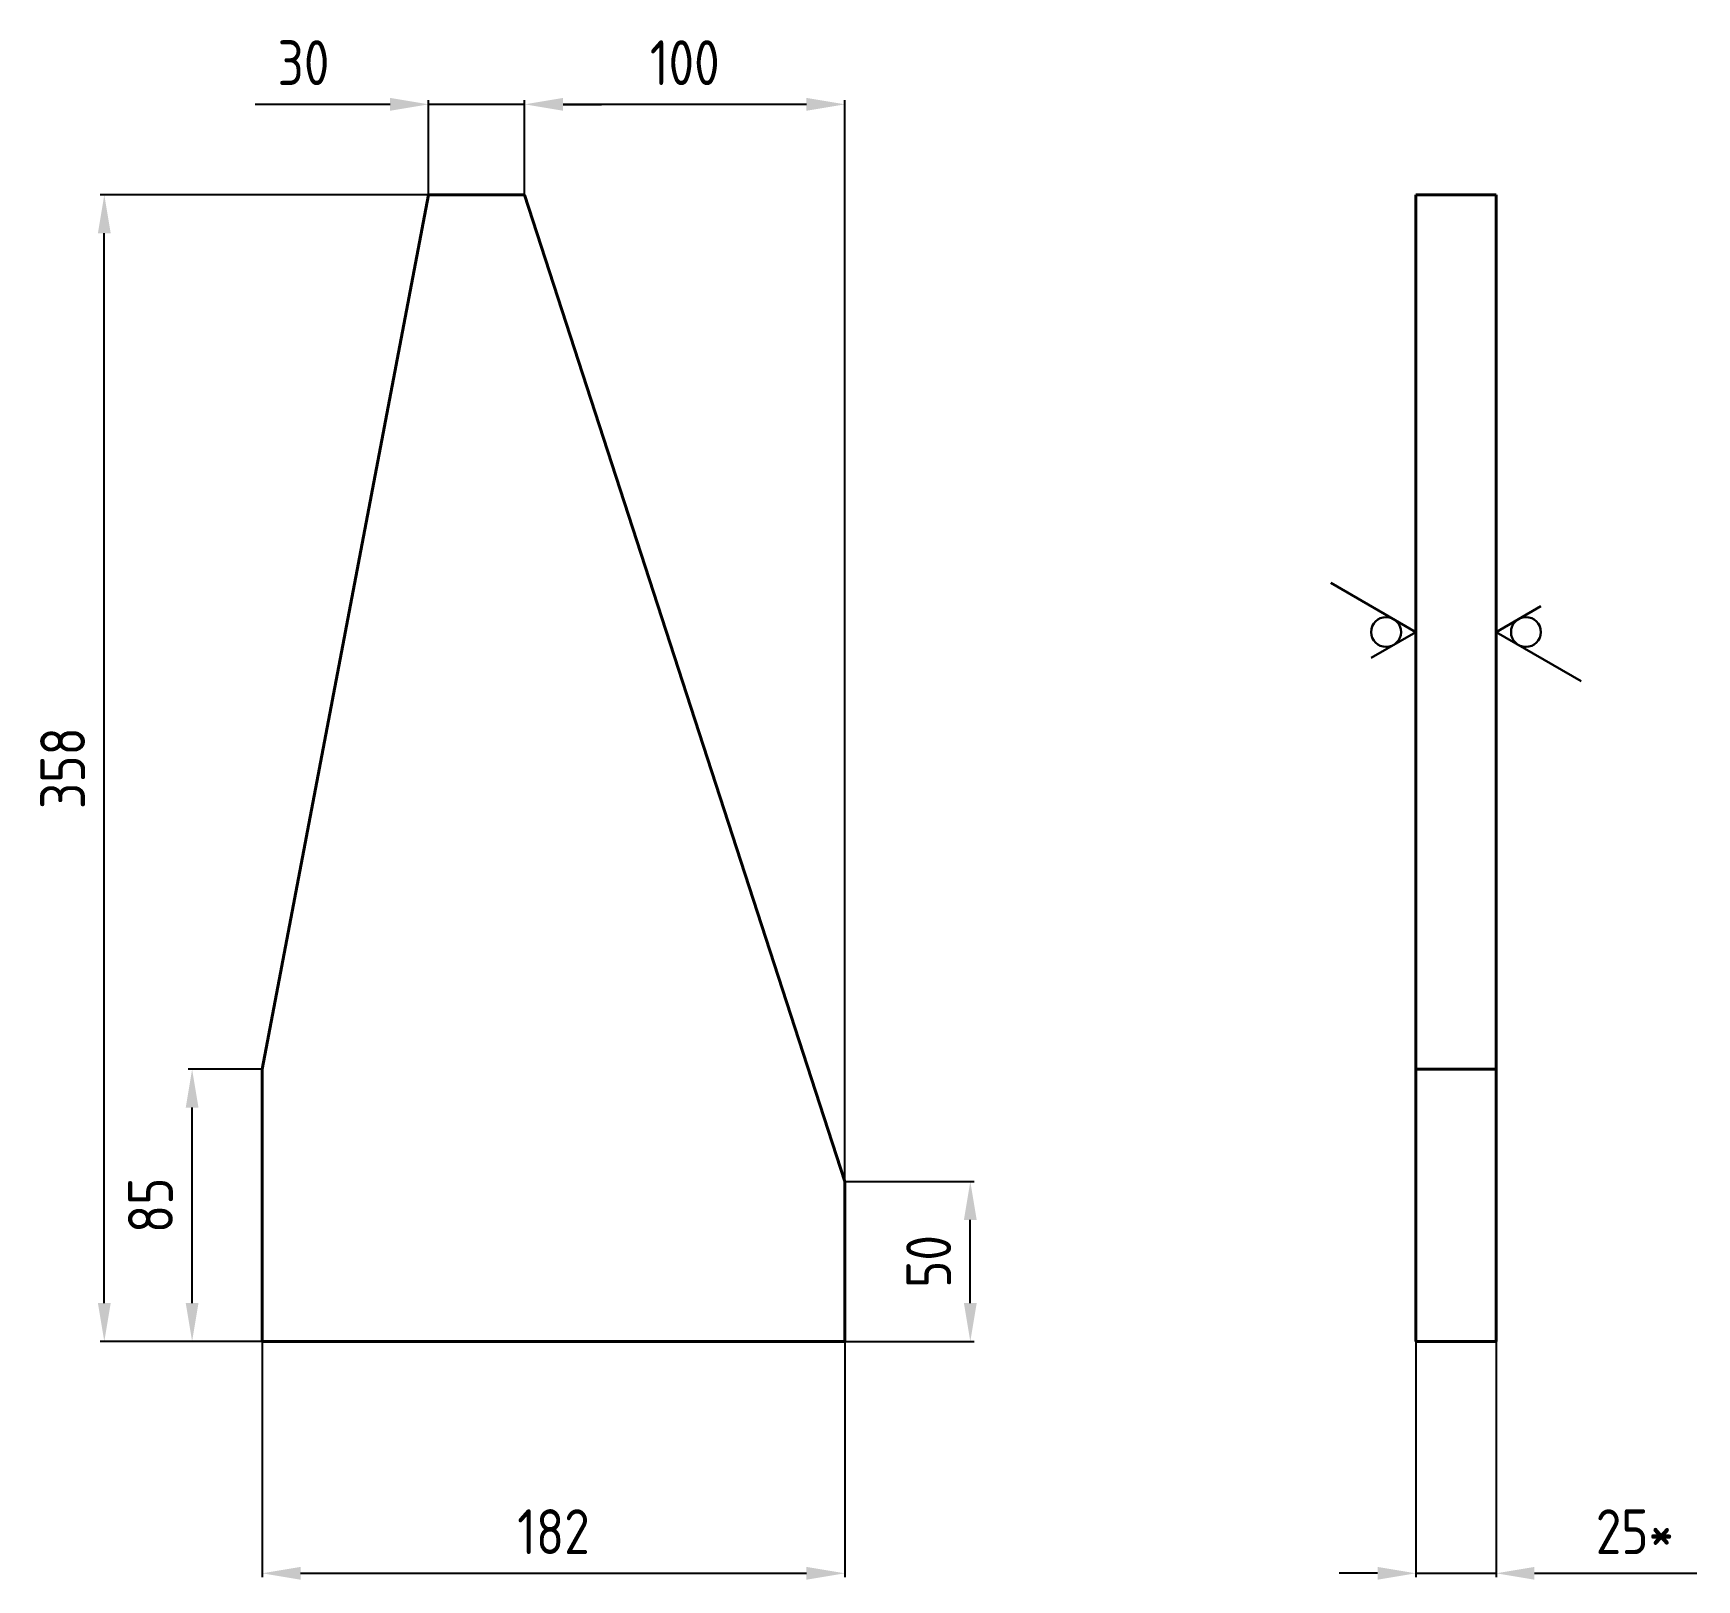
# Model space of a CAD drawing. Header units: millimetres. Extents: x -1099 to 703, y 350 to 928.
# Drawn here: x 184 to 703, y 350 to 833 of the extents above; entities outside this region: 1.
import ezdxf

# ---------------------------------------------------------------- set-up
doc = ezdxf.new("R2010")
doc.units = ezdxf.units.MM
doc.header["$LTSCALE"] = 4
for name, color, linetype, lineweight in [('AM_5', 3, 'Continuous', 25), ('Con', 6, 'Continuous', 40), ('Text', 3, 'Continuous', 13), ('Эскизная геометрия (ГОСТ)', 3, 'Continuous', 18)]:
    doc.layers.add(name, color=color, linetype=linetype, lineweight=lineweight)
doc.styles.add('Style1', font='romans.shx', dxfattribs={"width": 0.8})
doc.dimstyles.new('1_4$0', dxfattribs={"dimscale": 5, "dimtxt": 14, "dimasz": 12, "dimexe": 1.25, "dimexo": 0, "dimgap": 6, "dimtad": 1, "dimdec": 1, "dimtxsty": 'Style1', "dimcen": 2.5, "dimclrt": 3, "dimadec": 0, "dimazin": 0, "dimtfac": 1, "dimtdec": 1, "dimtmove": 0, "dimatfit": 3, "dimldrblk": 'DOT', "dimfxl": 1, "dimarcsym": 0})

# ---------------------------------------------------------------- blocks, each defined once
blk = doc.blocks.new('Обозначение шероховатости_1')
at = {"layer": 'Эскизная геометрия (ГОСТ)', "lineweight": 30}
for p, q in [((0, 0), (1.097, 1.9)), ((-0.577, 1), (0, 0))]:
    blk.add_line(p, q, dxfattribs=at)
blk.add_circle((0, 0.667), 0.333, dxfattribs=at)
blk = doc.blocks.new('Обозначение шероховатости_2')
at = {"layer": 'Эскизная геометрия (ГОСТ)', "lineweight": 30}
for p, q in [((0, 0), (1.097, 1.9)), ((-0.577, 1), (0, 0))]:
    blk.add_line(p, q, dxfattribs=at)
blk.add_circle((0, 0.667), 0.333, dxfattribs=at)
blk = doc.blocks.new('*D34')
at = {"layer": 'AM_5', "color": 0, "lineweight": -2, "transparency": 16777216}
for p, q in [((255.07, 424.32), (255.07, 350.68)), ((437.07, 424.32), (437.07, 350.68)), ((267.07, 351.93), (425.07, 351.93))]:
    blk.add_line(p, q, dxfattribs=at)
at = {"layer": 'AM_5', "color": 0, "transparency": 16777216}
for points in [[(267.07, 353.93), (267.07, 349.93), (255.07, 351.93)], [(425.07, 353.93), (425.07, 349.93), (437.07, 351.93)]]:
    blk.add_solid(points, dxfattribs=at)
at = {"layer": 'Defpoints', "color": 0, "transparency": 16777216}
for p in [(255.07, 424.32), (437.07, 424.32), (437.07, 351.93)]:
    blk.add_point(p, dxfattribs=at)
at = {"layer": 'AM_5', "color": 3, "transparency": 16777216, "insert": (346.07, 364.93), "char_height": 14, "attachment_point": 5, "style": 'Style1'}
blk.add_mtext('182', dxfattribs=at)
blk = doc.blocks.new('_Dot')
at = {"color": 0, "linetype": 'ByBlock', "lineweight": -2}
blk.add_line((-0.5, 0), (-1, 0), dxfattribs=at)
at = {"color": 0, "linetype": 'ByBlock', "const_width": 0.5}
blk.add_lwpolyline([(-0.25, 0, 1), (0.25, 0, 1)], format="xyb", close=True, dxfattribs=at)
blk = doc.blocks.new('*D35')
at = {"layer": 'AM_5', "color": 0, "lineweight": -2, "transparency": 16777216}
for p, q in [((337.07, 782.32), (337.07, 811.82)), ((425.07, 810.57), (349.07, 810.57)), ((437.07, 424.32), (437.07, 811.82))]:
    blk.add_line(p, q, dxfattribs=at)
at = {"layer": 'AM_5', "color": 0, "transparency": 16777216}
for points in [[(349.07, 812.57), (349.07, 808.57), (337.07, 810.57)], [(425.07, 812.57), (425.07, 808.57), (437.07, 810.57)]]:
    blk.add_solid(points, dxfattribs=at)
at = {"layer": 'Defpoints', "color": 0, "transparency": 16777216}
for p in [(337.07, 810.57), (337.07, 782.32), (437.07, 424.32)]:
    blk.add_point(p, dxfattribs=at)
at = {"layer": 'AM_5', "color": 3, "transparency": 16777216, "insert": (387.07, 823.57), "char_height": 14, "attachment_point": 5, "style": 'Style1'}
blk.add_mtext('100', dxfattribs=at)
blk = doc.blocks.new('*D36')
at = {"layer": 'AM_5', "color": 0, "lineweight": -2, "transparency": 16777216}
for p, q in [((295.07, 810.57), (252.94, 810.57)), ((307.07, 782.32), (307.07, 811.82)), ((337.07, 810.57), (307.07, 810.57)), ((337.07, 782.32), (337.07, 811.82)), ((349.07, 810.57), (361.07, 810.57))]:
    blk.add_line(p, q, dxfattribs=at)
at = {"layer": 'AM_5', "color": 0, "transparency": 16777216}
for points in [[(295.07, 812.57), (295.07, 808.57), (307.07, 810.57)], [(349.07, 812.57), (349.07, 808.57), (337.07, 810.57)]]:
    blk.add_solid(points, dxfattribs=at)
at = {"layer": 'Defpoints', "color": 0, "transparency": 16777216}
for p in [(307.07, 810.57), (307.07, 782.32), (337.07, 782.32)]:
    blk.add_point(p, dxfattribs=at)
at = {"layer": 'AM_5', "color": 3, "transparency": 16777216, "insert": (268.01, 823.57), "char_height": 14, "attachment_point": 5, "style": 'Style1'}
blk.add_mtext('30', dxfattribs=at)
blk = doc.blocks.new('*D37')
at = {"layer": 'AM_5', "color": 0, "lineweight": -2, "transparency": 16777216}
for p, q in [((307.07, 782.32), (204.55, 782.32)), ((205.8, 436.32), (205.8, 770.32)), ((255.07, 424.32), (204.55, 424.32))]:
    blk.add_line(p, q, dxfattribs=at)
at = {"layer": 'AM_5', "color": 0, "transparency": 16777216}
for points in [[(203.8, 770.32), (207.8, 770.32), (205.8, 782.32)], [(203.8, 436.32), (207.8, 436.32), (205.8, 424.32)]]:
    blk.add_solid(points, dxfattribs=at)
at = {"layer": 'Defpoints', "color": 0, "transparency": 16777216}
for p in [(205.8, 782.32), (307.07, 782.32), (255.07, 424.32)]:
    blk.add_point(p, dxfattribs=at)
at = {"layer": 'AM_5', "color": 3, "transparency": 16777216, "insert": (192.8, 603.32), "char_height": 14, "attachment_point": 5, "rotation": 90, "style": 'Style1'}
blk.add_mtext('358', dxfattribs=at)
blk = doc.blocks.new('*D38')
at = {"layer": 'AM_5', "color": 0, "lineweight": -2, "transparency": 16777216}
for p, q in [((255.07, 509.32), (231.97, 509.32)), ((233.22, 436.32), (233.22, 497.32)), ((255.07, 424.32), (231.97, 424.32))]:
    blk.add_line(p, q, dxfattribs=at)
at = {"layer": 'AM_5', "color": 0, "transparency": 16777216}
for points in [[(231.22, 497.32), (235.22, 497.32), (233.22, 509.32)], [(231.22, 436.32), (235.22, 436.32), (233.22, 424.32)]]:
    blk.add_solid(points, dxfattribs=at)
at = {"layer": 'Defpoints', "color": 0, "transparency": 16777216}
for p in [(233.22, 509.32), (255.07, 509.32), (255.07, 424.32)]:
    blk.add_point(p, dxfattribs=at)
at = {"layer": 'AM_5', "color": 3, "transparency": 16777216, "insert": (220.22, 466.82), "char_height": 14, "attachment_point": 5, "rotation": 90, "style": 'Style1'}
blk.add_mtext('85', dxfattribs=at)
blk = doc.blocks.new('*D39')
at = {"layer": 'AM_5', "color": 0, "lineweight": -2, "transparency": 16777216}
for p, q in [((437.07, 474.28), (477.49, 474.28)), ((476.24, 436.32), (476.24, 462.28)), ((437.07, 424.32), (477.49, 424.32))]:
    blk.add_line(p, q, dxfattribs=at)
at = {"layer": 'AM_5', "color": 0, "transparency": 16777216}
for points in [[(474.24, 462.28), (478.24, 462.28), (476.24, 474.28)], [(474.24, 436.32), (478.24, 436.32), (476.24, 424.32)]]:
    blk.add_solid(points, dxfattribs=at)
at = {"layer": 'Defpoints', "color": 0, "transparency": 16777216}
for p in [(437.07, 474.28), (476.24, 474.28), (437.07, 424.32)]:
    blk.add_point(p, dxfattribs=at)
at = {"layer": 'AM_5', "color": 3, "transparency": 16777216, "insert": (463.24, 449.3), "char_height": 14, "attachment_point": 5, "rotation": 90, "style": 'Style1'}
blk.add_mtext('50', dxfattribs=at)
blk = doc.blocks.new('*D40')
at = {"layer": 'AM_5', "color": 0, "lineweight": -2, "transparency": 16777216}
for p, q in [((615.42, 424.32), (615.42, 350.68)), ((640.42, 424.32), (640.42, 350.68)), ((603.42, 351.93), (591.42, 351.93)), ((615.42, 351.93), (640.42, 351.93)), ((652.42, 351.93), (703.09, 351.93))]:
    blk.add_line(p, q, dxfattribs=at)
at = {"layer": 'AM_5', "color": 0, "transparency": 16777216}
for points in [[(603.42, 353.93), (603.42, 349.93), (615.42, 351.93)], [(652.42, 353.93), (652.42, 349.93), (640.42, 351.93)]]:
    blk.add_solid(points, dxfattribs=at)
at = {"layer": 'Defpoints', "color": 0, "transparency": 16777216}
for p in [(615.42, 424.32), (640.42, 424.32), (640.42, 351.93)]:
    blk.add_point(p, dxfattribs=at)
at = {"layer": 'AM_5', "color": 3, "transparency": 16777216, "insert": (683.76, 364.93), "char_height": 14, "attachment_point": 5, "style": 'Style1'}
blk.add_mtext('25*', dxfattribs=at)

msp = doc.modelspace()

# ---------------------------------------------------------------- linework, layer by layer
at = {"layer": 'Con'}
for p, q in [((307.07, 782.32), (255.07, 509.32)), ((337.07, 782.32), (307.07, 782.32)), ((437.07, 474.28), (337.07, 782.32)), ((615.42, 782.32), (615.42, 509.32)), ((615.42, 782.32), (640.42, 782.32)), ((640.42, 782.32), (640.42, 509.32)), ((255.07, 509.32), (255.07, 424.32)), ((615.42, 509.32), (615.42, 424.32)), ((615.42, 509.32), (640.42, 509.32)), ((640.42, 509.32), (640.42, 424.32)), ((437.07, 424.32), (437.07, 474.28)), ((255.07, 424.32), (437.07, 424.32)), ((615.42, 424.32), (640.42, 424.32))]:
    msp.add_line(p, q, dxfattribs=at)

# ---------------------------------------------------------------- block references
at = {"xscale": 13.999999761581421, "yscale": 13.999999761581421, "zscale": 13.999999761581421}
for name, p, rotation in [('Обозначение шероховатости_1', (615.42, 645.82), 89.99999999999675), ('Обозначение шероховатости_2', (640.42, 645.82), 269.99999999999676)]:
    msp.add_blockref(name, p, dxfattribs=dict(at, rotation=rotation))

# ---------------------------------------------------------------- texts
at = {"layer": 'Text', "insert": (-1102.74, 928.11), "char_height": 3.5, "attachment_point": 1, "style": 'Style1'}
msp.add_mtext_dynamic_manual_height_columns('\\pxi-3,l4,t4;1.\tсварочные швы по ГОСТ 14771-76\\P2.\tпроволока Св-08Г2С ГОСТ 2246-70\\P3.\t* Размеры для справок\\P4.\tМаркировать по СТП завода изготовителя', width=158.2418, gutter_width=25, heights=[0], dxfattribs=at)

# ---------------------------------------------------------------- dimensions: what is measured, and where the dimension line sits
at = {"layer": 'AM_5'}
for base, p1, p2, override, picture, middle in [((307.07, 810.57), (337.07, 782.32), (307.07, 782.32), {"dimscale": 1}, '*D36', (268.01, 823.57)), ((337.07, 810.57), (437.07, 424.32), (337.07, 782.32), {"dimscale": 1, "dimpost": ''}, '*D35', (387.07, 823.57)), ((437.07, 351.93), (255.07, 424.32), (437.07, 424.32), {"dimscale": 1, "dimpost": ''}, '*D34', (346.07, 364.93))]:
    dim = msp.add_linear_dim(base=base, p1=p1, p2=p2, dimstyle='1_4$0', override=override, dxfattribs=at)
    dim.commit()
    dim.dimension.update_dxf_attribs({"geometry": picture, "text_midpoint": middle})
for base, p1, p2, override, picture, middle in [((205.8, 782.32), (255.07, 424.32), (307.07, 782.32), {"dimscale": 1}, '*D37', (192.8, 603.32)), ((233.22, 509.32), (255.07, 424.32), (255.07, 509.32), {"dimscale": 1}, '*D38', (220.22, 466.82)), ((476.24, 474.28), (437.07, 424.32), (437.07, 474.28), {"dimscale": 1, "dimpost": ''}, '*D39', (463.24, 449.3))]:
    dim = msp.add_linear_dim(base=base, p1=p1, p2=p2, angle=90, dimstyle='1_4$0', override=override, dxfattribs=at)
    dim.commit()
    dim.dimension.update_dxf_attribs({"geometry": picture, "text_midpoint": middle})
dim = msp.add_linear_dim(base=(640.42, 351.93), p1=(615.42, 424.32), p2=(640.42, 424.32), text='<>*', dimstyle='1_4$0', override={"dimscale": 1, "dimpost": ''}, dxfattribs=at)
dim.commit()
dim.dimension.update_dxf_attribs({"geometry": '*D40', "text_midpoint": (683.76, 364.93)})

doc.saveas('drawing.dxf')
